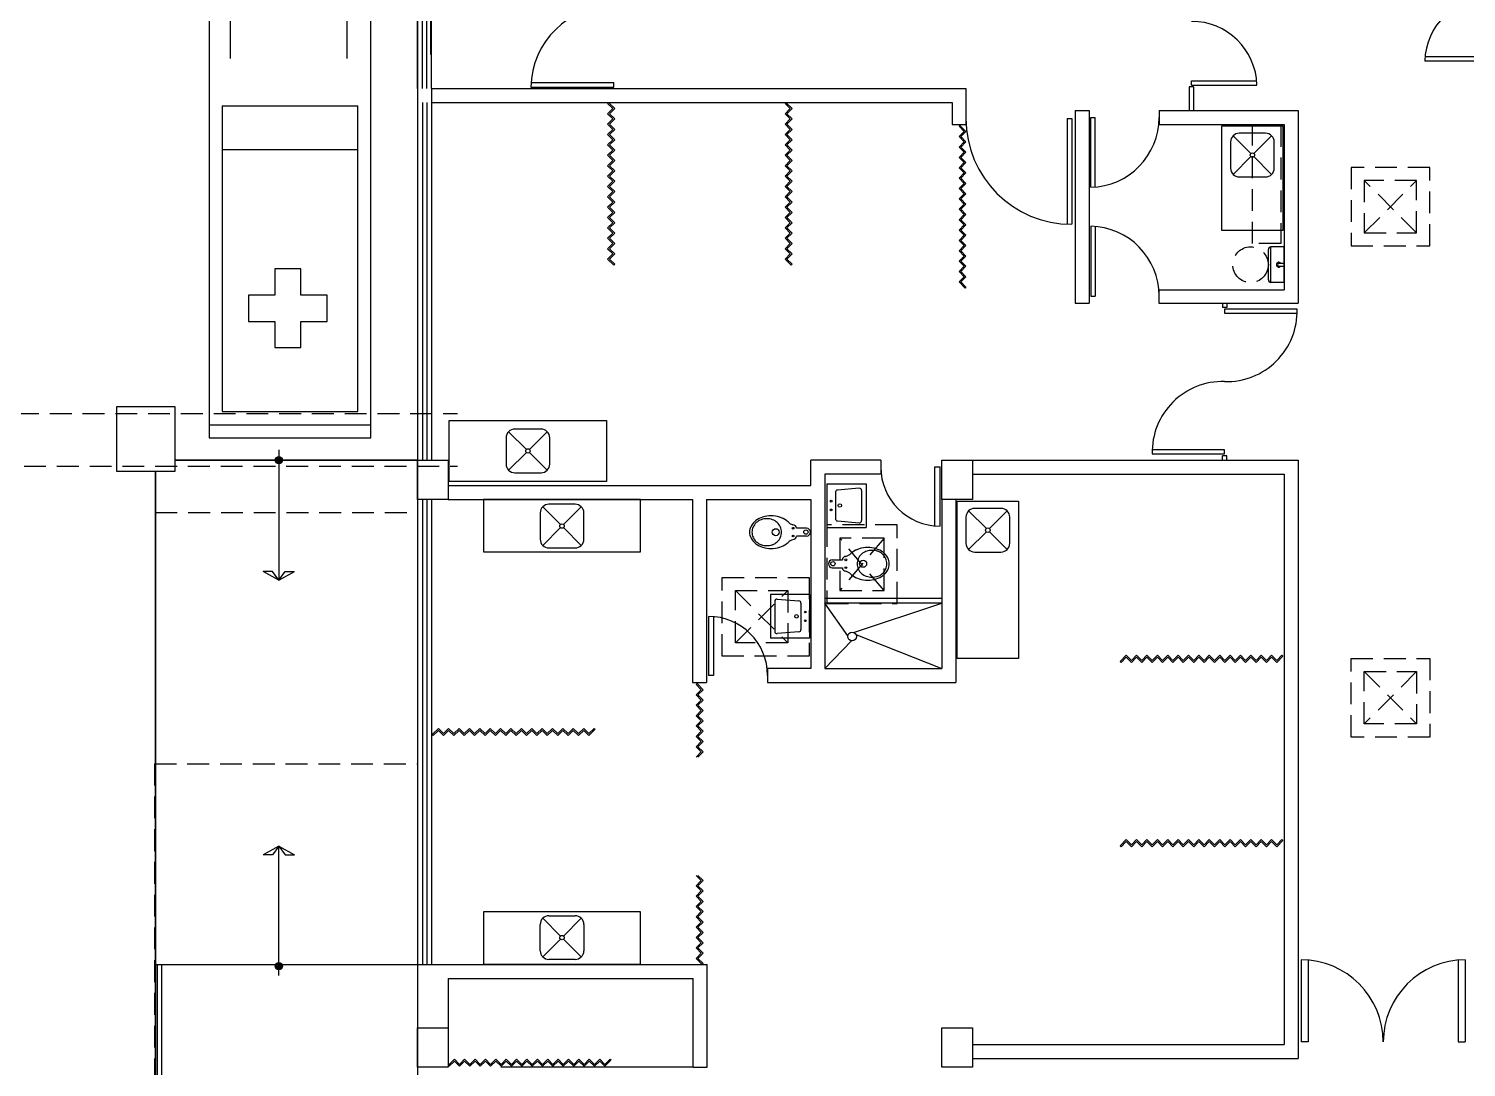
# Model space of a CAD drawing. Extents: x 0 to 130, y 0 to 88.
# Drawn here: x 44.34 to 60.79, y 23.34 to 35.23 of the extents above; entities that cross this region are included whole.
import ezdxf

# ---------------------------------------------------------------- set-up
doc = ezdxf.new("R2010")
doc.units = 0
doc.header["$MEASUREMENT"] = 0
doc.linetypes.add('HIDDEN', pattern=[0.375, 0.25, -0.125])
doc.layers.get('0').update_dxf_attribs({"color": 2, "linetype": 'CONTINUOUS'})
for name, color, linetype in [('COL', 6, 'CONTINUOUS'), ('DOOR', 2, 'CONTINUOUS'), ('DOORS', 7, 'CONTINUOUS'), ('OEX', 15, 'CONTINUOUS'), ('PISOS', 15, 'CONTINUOUS'), ('PROY', 1, 'HIDDEN'), ('PUER', 2, 'CONTINUOUS'), ('PUERTAS', 2, 'CONTINUOUS'), ('SANITARIOS', 1, 'CONTINUOUS'), ('WALLS', 5, 'CONTINUOUS')]:
    doc.layers.add(name, color=color, linetype=linetype)

msp = doc.modelspace()

# ---------------------------------------------------------------- hatches: boundary and pattern name
h = msp.add_hatch(color=253)
edge = h.paths.add_edge_path()
edge.add_arc((47.203, 30.293), 0.0412, 0, 360)
h = msp.add_hatch(color=253)
edge = h.paths.add_edge_path()
edge.add_arc((47.203, 24.5), 0.0412, 0, 360)

# ---------------------------------------------------------------- linework, layer by layer
at = {"color": 253}
for p, q in [((46.405, 35.95), (46.405, 30.55)), ((48.255, 30.55), (48.255, 35.95)), ((46.646, 35.85), (46.646, 34.892)), ((47.984, 34.892), (47.984, 35.85)), ((46.555, 34.35), (46.555, 30.85)), ((46.555, 34.35), (48.105, 34.35)), ((48.105, 30.85), (48.105, 34.35)), ((46.555, 33.85), (48.105, 33.85)), ((47.156, 32.483), (47.156, 32.183)), ((47.456, 32.483), (47.156, 32.483)), ((47.456, 32.183), (47.456, 32.483)), ((46.856, 32.183), (46.856, 31.883)), ((47.156, 32.183), (46.856, 32.183)), ((47.756, 32.183), (47.456, 32.183)), ((47.756, 31.883), (47.756, 32.183)), ((46.856, 31.883), (47.156, 31.883)), ((47.156, 31.883), (47.156, 31.583)), ((47.456, 31.883), (47.756, 31.883)), ((47.456, 31.583), (47.456, 31.883)), ((47.156, 31.583), (47.456, 31.583)), ((46.555, 30.85), (48.105, 30.85)), ((46.405, 30.7), (48.255, 30.7)), ((46.405, 30.55), (48.255, 30.55)), ((47.204, 30.411), (47.203, 28.921)), ((47.13, 29.019), (47.024, 29.019)), ((47.203, 28.921), (47.024, 29.019)), ((47.203, 28.921), (47.13, 29.019)), ((47.203, 28.921), (47.382, 29.019)), ((47.203, 28.921), (47.276, 29.019)), ((47.276, 29.019), (47.382, 29.019)), ((47.203, 25.873), (47.024, 25.775)), ((47.203, 25.873), (47.13, 25.775)), ((47.203, 25.873), (47.382, 25.775)), ((47.203, 24.393), (47.203, 25.873)), ((47.203, 25.873), (47.276, 25.775)), ((47.13, 25.775), (47.024, 25.775)), ((47.276, 25.775), (47.382, 25.775)), ((48.791, 23.368), (48.791, 21.348))]:
    msp.add_line(p, q, dxfattribs=at)
at = {"color": 253, "linetype": 'HIDDEN'}
for p, q in [((60.373, 33.646), (59.473, 33.646)), ((59.473, 33.646), (59.473, 32.746)), ((60.373, 32.746), (60.373, 33.646)), ((59.623, 32.896), (60.223, 33.496)), ((60.223, 32.896), (59.623, 33.496)), ((60.223, 33.496), (59.623, 33.496)), ((59.623, 33.496), (59.623, 32.896)), ((60.223, 32.896), (60.223, 33.496)), ((59.473, 32.746), (60.373, 32.746)), ((59.623, 32.896), (60.223, 32.896)), ((54.278, 29.552), (53.473, 29.552)), ((53.473, 29.552), (53.473, 28.652)), ((54.278, 28.652), (54.278, 29.552)), ((54.128, 28.802), (53.623, 29.402)), ((54.128, 29.402), (53.623, 28.802)), ((54.128, 29.402), (53.623, 29.402)), ((53.623, 29.402), (53.623, 28.802)), ((54.128, 28.802), (54.128, 29.402)), ((52.277, 28.051), (52.277, 28.951)), ((52.277, 28.951), (53.272, 28.951)), ((52.427, 28.201), (53.027, 28.801)), ((52.427, 28.801), (53.027, 28.201)), ((52.427, 28.201), (52.427, 28.801)), ((52.427, 28.801), (53.027, 28.801)), ((53.027, 28.801), (53.027, 28.201)), ((53.272, 28.951), (53.272, 28.051)), ((53.623, 28.802), (54.128, 28.802)), ((53.473, 28.652), (54.278, 28.652)), ((53.027, 28.201), (52.427, 28.201)), ((53.272, 28.051), (52.277, 28.051)), ((59.473, 28.023), (60.373, 28.023)), ((59.473, 27.123), (59.473, 28.023)), ((60.373, 28.023), (60.373, 27.123)), ((60.223, 27.873), (59.623, 27.273)), ((59.623, 27.873), (60.223, 27.273)), ((59.623, 27.873), (60.223, 27.873)), ((59.623, 27.273), (59.623, 27.873)), ((60.223, 27.873), (60.223, 27.273)), ((60.223, 27.273), (59.623, 27.273)), ((60.373, 27.123), (59.473, 27.123))]:
    msp.add_line(p, q, dxfattribs=at)
at = {"color": 253}
for centre in [(47.203, 30.293), (47.203, 24.5)]:
    msp.add_circle(centre, 0.0412, dxfattribs=at)
at = {"layer": 'COL', "color": 253}
for p, q in [((48.791, 29.843), (48.791, 30.293)), ((48.791, 30.293), (49.141, 30.293)), ((49.141, 30.293), (49.141, 29.843)), ((54.791, 29.843), (54.791, 30.293)), ((54.791, 30.293), (55.141, 30.293)), ((55.141, 30.293), (55.141, 29.843)), ((49.141, 29.843), (48.791, 29.843)), ((55.141, 29.843), (54.791, 29.843)), ((48.791, 23.343), (48.791, 23.793)), ((48.791, 23.793), (49.141, 23.793)), ((49.141, 23.793), (49.141, 23.343)), ((54.791, 23.343), (54.791, 23.793)), ((54.791, 23.793), (55.141, 23.793)), ((55.141, 23.793), (55.141, 23.343)), ((49.141, 23.343), (48.791, 23.343)), ((55.141, 23.343), (54.791, 23.343))]:
    msp.add_line(p, q, dxfattribs=at)
at = {"layer": 'DOOR', "color": 253}
for p, q in [((48.791, 34.548), (48.791, 36.343)), ((48.791, 36.343), (48.791, 30.293)), ((48.846, 34.548), (48.846, 36.343)), ((48.896, 34.548), (48.896, 36.343)), ((48.951, 34.548), (48.951, 36.343)), ((61.066, 34.913), (60.319, 34.913)), ((61.066, 34.863), (60.316, 34.863)), ((50.086, 34.566), (51.036, 34.566)), ((50.088, 34.616), (51.036, 34.616)), ((51.036, 34.566), (51.036, 34.616)), ((57.621, 34.568), (57.621, 34.298)), ((57.671, 34.568), (57.621, 34.568)), ((57.646, 34.638), (58.392, 34.638)), ((57.646, 34.588), (57.646, 34.638)), ((57.646, 34.588), (58.395, 34.588)), ((57.671, 34.568), (57.671, 34.298)), ((48.791, 34.388), (48.791, 30.293)), ((48.846, 34.388), (48.846, 30.293)), ((48.896, 34.388), (48.896, 30.293)), ((48.951, 34.388), (48.951, 30.293)), ((50.965, 34.378), (50.976, 34.389)), ((51.046, 34.319), (50.976, 34.389)), ((52.995, 34.378), (53.006, 34.389)), ((53.076, 34.319), (53.006, 34.389)), ((51.024, 34.319), (50.965, 34.378)), ((51.024, 34.319), (50.965, 34.259)), ((51.024, 34.2), (50.965, 34.259)), ((51.046, 34.319), (50.986, 34.259)), ((51.046, 34.2), (50.986, 34.259)), ((53.054, 34.319), (52.995, 34.378)), ((53.054, 34.319), (52.995, 34.259)), ((53.054, 34.2), (52.995, 34.259)), ((53.076, 34.319), (53.016, 34.259)), ((53.076, 34.2), (53.016, 34.259)), ((56.493, 33.419), (56.493, 34.218)), ((56.493, 34.218), (56.543, 34.218)), ((56.543, 33.421), (56.543, 34.218)), ((51.024, 34.2), (50.965, 34.14)), ((51.024, 34.081), (50.965, 34.14)), ((51.024, 34.081), (50.965, 34.022)), ((51.046, 34.2), (50.986, 34.14)), ((51.046, 34.081), (50.986, 34.14)), ((51.046, 34.081), (50.986, 34.022)), ((53.054, 34.2), (52.995, 34.14)), ((53.054, 34.081), (52.995, 34.14)), ((53.054, 34.081), (52.995, 34.022)), ((53.076, 34.2), (53.016, 34.14)), ((53.076, 34.081), (53.016, 34.14)), ((53.076, 34.081), (53.016, 34.022)), ((54.986, 34.116), (54.996, 34.127)), ((55.045, 34.057), (54.986, 34.116)), ((55.045, 34.057), (54.986, 33.998)), ((55.066, 34.057), (54.996, 34.127)), ((55.066, 34.057), (55.007, 33.998)), ((56.224, 34.204), (56.224, 32.995)), ((56.224, 34.204), (56.276, 34.204)), ((56.276, 34.204), (56.276, 32.994)), ((51.024, 33.962), (50.965, 34.022)), ((51.024, 33.962), (50.965, 33.903)), ((51.024, 33.843), (50.965, 33.903)), ((51.046, 33.962), (50.986, 34.022)), ((51.046, 33.962), (50.986, 33.903)), ((51.046, 33.843), (50.986, 33.903)), ((53.054, 33.962), (52.995, 34.022)), ((53.054, 33.962), (52.995, 33.903)), ((53.054, 33.843), (52.995, 33.903)), ((53.076, 33.962), (53.016, 34.022)), ((53.076, 33.962), (53.016, 33.903)), ((53.076, 33.843), (53.016, 33.903)), ((55.045, 33.938), (54.986, 33.998)), ((55.045, 33.938), (54.986, 33.879)), ((55.066, 33.938), (55.007, 33.998)), ((55.066, 33.938), (55.007, 33.879)), ((51.024, 33.843), (50.965, 33.784)), ((51.024, 33.725), (50.965, 33.784)), ((51.024, 33.725), (50.965, 33.665)), ((51.046, 33.843), (50.986, 33.784)), ((51.046, 33.725), (50.986, 33.784)), ((51.046, 33.725), (50.986, 33.665)), ((53.054, 33.843), (52.995, 33.784)), ((53.054, 33.725), (52.995, 33.784)), ((53.054, 33.725), (52.995, 33.665)), ((53.076, 33.843), (53.016, 33.784)), ((53.076, 33.725), (53.016, 33.784)), ((53.076, 33.725), (53.016, 33.665)), ((55.045, 33.819), (54.986, 33.879)), ((55.045, 33.819), (54.986, 33.76)), ((55.045, 33.701), (54.986, 33.76)), ((55.066, 33.819), (55.007, 33.879)), ((55.066, 33.819), (55.007, 33.76)), ((55.066, 33.701), (55.007, 33.76)), ((51.024, 33.606), (50.965, 33.665)), ((51.024, 33.606), (50.965, 33.546)), ((51.046, 33.606), (50.986, 33.665)), ((51.046, 33.606), (50.986, 33.546)), ((53.054, 33.606), (52.995, 33.665)), ((53.054, 33.606), (52.995, 33.546)), ((53.076, 33.606), (53.016, 33.665)), ((53.076, 33.606), (53.016, 33.546)), ((55.045, 33.701), (54.986, 33.641)), ((55.045, 33.582), (54.986, 33.641)), ((55.045, 33.582), (54.986, 33.522)), ((55.066, 33.701), (55.007, 33.641)), ((55.066, 33.582), (55.007, 33.641)), ((55.066, 33.582), (55.007, 33.522)), ((51.024, 33.487), (50.965, 33.546)), ((51.024, 33.487), (50.965, 33.428)), ((51.024, 33.368), (50.965, 33.428)), ((51.046, 33.487), (50.986, 33.546)), ((51.046, 33.487), (50.986, 33.428)), ((51.046, 33.368), (50.986, 33.428)), ((53.054, 33.487), (52.995, 33.546)), ((53.054, 33.487), (52.995, 33.428)), ((53.054, 33.368), (52.995, 33.428)), ((53.076, 33.487), (53.016, 33.546)), ((53.076, 33.487), (53.016, 33.428)), ((53.076, 33.368), (53.016, 33.428)), ((55.045, 33.463), (54.986, 33.522)), ((55.045, 33.463), (54.986, 33.404)), ((55.045, 33.344), (54.986, 33.404)), ((55.066, 33.463), (55.007, 33.522)), ((55.066, 33.463), (55.007, 33.404)), ((55.066, 33.344), (55.007, 33.404)), ((51.024, 33.368), (50.965, 33.309)), ((51.024, 33.249), (50.965, 33.309)), ((51.024, 33.249), (50.965, 33.19)), ((51.046, 33.368), (50.986, 33.309)), ((51.046, 33.249), (50.986, 33.309)), ((51.046, 33.249), (50.986, 33.19)), ((53.054, 33.368), (52.995, 33.309)), ((53.054, 33.249), (52.995, 33.309)), ((53.054, 33.249), (52.995, 33.19)), ((53.076, 33.368), (53.016, 33.309)), ((53.076, 33.249), (53.016, 33.309)), ((53.076, 33.249), (53.016, 33.19)), ((55.045, 33.344), (54.986, 33.285)), ((55.045, 33.225), (54.986, 33.285)), ((55.066, 33.344), (55.007, 33.285)), ((55.066, 33.225), (55.007, 33.285)), ((51.024, 33.131), (50.965, 33.19)), ((51.024, 33.131), (50.965, 33.071)), ((51.024, 33.012), (50.965, 33.071)), ((51.046, 33.131), (50.986, 33.19)), ((51.046, 33.131), (50.986, 33.071)), ((51.046, 33.012), (50.986, 33.071)), ((53.054, 33.131), (52.995, 33.19)), ((53.054, 33.131), (52.995, 33.071)), ((53.054, 33.012), (52.995, 33.071)), ((53.076, 33.131), (53.016, 33.19)), ((53.076, 33.131), (53.016, 33.071)), ((53.076, 33.012), (53.016, 33.071)), ((55.045, 33.225), (54.986, 33.166)), ((55.045, 33.107), (54.986, 33.166)), ((55.045, 33.107), (54.986, 33.047)), ((55.066, 33.225), (55.007, 33.166)), ((55.066, 33.107), (55.007, 33.166)), ((55.066, 33.107), (55.007, 33.047)), ((51.024, 33.012), (50.965, 32.952)), ((51.024, 32.893), (50.965, 32.952)), ((51.046, 33.012), (50.986, 32.952)), ((51.046, 32.893), (50.986, 32.952)), ((53.054, 33.012), (52.995, 32.952)), ((53.054, 32.893), (52.995, 32.952)), ((53.076, 33.012), (53.016, 32.952)), ((53.076, 32.893), (53.016, 32.952)), ((55.045, 32.988), (54.986, 33.047)), ((55.045, 32.988), (54.986, 32.928)), ((55.045, 32.869), (54.986, 32.928)), ((55.066, 32.988), (55.007, 33.047)), ((55.066, 32.988), (55.007, 32.928)), ((55.066, 32.869), (55.007, 32.928)), ((56.493, 32.973), (56.493, 32.173)), ((56.543, 32.971), (56.543, 32.173)), ((51.024, 32.893), (50.965, 32.834)), ((51.024, 32.774), (50.965, 32.834)), ((51.024, 32.774), (50.965, 32.715)), ((51.046, 32.893), (50.986, 32.834)), ((51.046, 32.774), (50.986, 32.834)), ((51.046, 32.774), (50.986, 32.715)), ((53.054, 32.893), (52.995, 32.834)), ((53.054, 32.774), (52.995, 32.834)), ((53.054, 32.774), (52.995, 32.715)), ((53.076, 32.893), (53.016, 32.834)), ((53.076, 32.774), (53.016, 32.834)), ((53.076, 32.774), (53.016, 32.715)), ((55.045, 32.869), (54.986, 32.81)), ((55.045, 32.75), (54.986, 32.81)), ((55.045, 32.75), (54.986, 32.691)), ((55.066, 32.869), (55.007, 32.81)), ((55.066, 32.75), (55.007, 32.81)), ((55.066, 32.75), (55.007, 32.691)), ((51.024, 32.655), (50.965, 32.715)), ((51.024, 32.655), (50.965, 32.596)), ((51.035, 32.526), (50.965, 32.596)), ((51.046, 32.655), (50.986, 32.715)), ((51.046, 32.655), (50.986, 32.596)), ((51.046, 32.537), (50.986, 32.596)), ((53.054, 32.655), (52.995, 32.715)), ((53.054, 32.655), (52.995, 32.596)), ((53.065, 32.526), (52.995, 32.596)), ((53.076, 32.655), (53.016, 32.715)), ((53.076, 32.655), (53.016, 32.596)), ((53.076, 32.537), (53.016, 32.596)), ((55.045, 32.631), (54.986, 32.691)), ((55.045, 32.631), (54.986, 32.572)), ((55.045, 32.513), (54.986, 32.572)), ((55.066, 32.631), (55.007, 32.691)), ((55.066, 32.631), (55.007, 32.572)), ((55.066, 32.513), (55.007, 32.572)), ((51.046, 32.537), (51.035, 32.526)), ((53.076, 32.537), (53.065, 32.526)), ((55.045, 32.513), (54.986, 32.453)), ((55.045, 32.394), (54.986, 32.453)), ((55.066, 32.513), (55.007, 32.453)), ((55.066, 32.394), (55.007, 32.453)), ((55.045, 32.394), (54.986, 32.334)), ((55.056, 32.264), (54.986, 32.334)), ((55.066, 32.394), (55.007, 32.334)), ((55.066, 32.275), (55.007, 32.334)), ((55.066, 32.275), (55.056, 32.264)), ((56.493, 32.173), (56.543, 32.173)), ((58.001, 32.093), (58.001, 32.043)), ((58.051, 32.093), (58.051, 32.043)), ((58.051, 32.043), (58.001, 32.043)), ((48.791, 30.293), (46.013, 30.293)), ((48.791, 30.293), (46.013, 30.293)), ((46.013, 30.293), (48.791, 30.293)), ((48.791, 30.293), (48.791, 19.822)), ((58.001, 30.293), (58.001, 30.343)), ((58.051, 30.343), (58.001, 30.343)), ((58.051, 30.293), (58.051, 30.343)), ((45.791, 21.215), (45.791, 30.165)), ((45.791, 19.822), (45.791, 30.165)), ((45.791, 30.165), (45.791, 19.822)), ((48.791, 29.843), (48.791, 24.518)), ((48.846, 29.843), (48.846, 24.518)), ((48.896, 29.843), (48.896, 24.518)), ((48.951, 29.843), (48.951, 24.518)), ((56.9, 28.059), (56.83, 27.989)), ((56.84, 27.978), (56.83, 27.989)), ((56.9, 28.038), (56.84, 27.978)), ((56.9, 28.059), (56.959, 28)), ((56.9, 28.038), (56.959, 27.978)), ((57.019, 28.059), (56.959, 28)), ((57.019, 28.038), (56.959, 27.978)), ((57.019, 28.059), (57.078, 28)), ((57.019, 28.038), (57.078, 27.978)), ((57.137, 28.059), (57.078, 28)), ((57.137, 28.038), (57.078, 27.978)), ((57.137, 28.059), (57.197, 28)), ((57.137, 28.038), (57.197, 27.978)), ((57.256, 28.059), (57.197, 28)), ((57.256, 28.038), (57.197, 27.978)), ((57.256, 28.059), (57.316, 28)), ((57.256, 28.038), (57.316, 27.978)), ((57.375, 28.059), (57.316, 28)), ((57.375, 28.038), (57.316, 27.978)), ((57.375, 28.059), (57.434, 28)), ((57.375, 28.038), (57.434, 27.978)), ((57.494, 28.059), (57.434, 28)), ((57.494, 28.038), (57.434, 27.978)), ((57.494, 28.059), (57.553, 28)), ((57.494, 28.038), (57.553, 27.978)), ((57.613, 28.059), (57.553, 28)), ((57.613, 28.038), (57.553, 27.978)), ((57.613, 28.059), (57.672, 28)), ((57.613, 28.038), (57.672, 27.978)), ((57.731, 28.059), (57.672, 28)), ((57.731, 28.038), (57.672, 27.978)), ((57.731, 28.059), (57.791, 28)), ((57.731, 28.038), (57.791, 27.978)), ((57.85, 28.059), (57.791, 28)), ((57.85, 28.038), (57.791, 27.978)), ((57.85, 28.059), (57.91, 28)), ((57.85, 28.038), (57.91, 27.978)), ((57.969, 28.059), (57.91, 28)), ((57.969, 28.038), (57.91, 27.978)), ((57.969, 28.059), (58.028, 28)), ((57.969, 28.038), (58.028, 27.978)), ((58.088, 28.059), (58.028, 28)), ((58.088, 28.038), (58.028, 27.978)), ((58.088, 28.059), (58.147, 28)), ((58.088, 28.038), (58.147, 27.978)), ((58.207, 28.059), (58.147, 28)), ((58.207, 28.038), (58.147, 27.978)), ((58.207, 28.059), (58.266, 28)), ((58.207, 28.038), (58.266, 27.978)), ((58.325, 28.059), (58.266, 28)), ((58.325, 28.038), (58.266, 27.978)), ((58.325, 28.059), (58.385, 28)), ((58.325, 28.038), (58.385, 27.978)), ((58.444, 28.059), (58.385, 28)), ((58.444, 28.038), (58.385, 27.978)), ((58.444, 28.059), (58.504, 28)), ((58.444, 28.038), (58.504, 27.978)), ((58.563, 28.059), (58.504, 28)), ((58.563, 28.038), (58.504, 27.978)), ((58.563, 28.059), (58.622, 28)), ((58.563, 28.038), (58.622, 27.978)), ((58.682, 28.059), (58.622, 28)), ((58.692, 28.048), (58.622, 27.978)), ((58.682, 28.059), (58.692, 28.048)), ((51.977, 27.725), (51.988, 27.735)), ((52.037, 27.665), (51.977, 27.725)), ((52.037, 27.665), (51.977, 27.606)), ((52.058, 27.665), (51.988, 27.735)), ((52.058, 27.665), (51.999, 27.606)), ((52.037, 27.547), (51.977, 27.606)), ((52.037, 27.547), (51.977, 27.487)), ((52.037, 27.428), (51.977, 27.487)), ((52.058, 27.547), (51.999, 27.606)), ((52.058, 27.547), (51.999, 27.487)), ((52.058, 27.428), (51.999, 27.487)), ((52.037, 27.428), (51.977, 27.368)), ((52.037, 27.309), (51.977, 27.368)), ((52.037, 27.309), (51.977, 27.25)), ((52.058, 27.428), (51.999, 27.368)), ((52.058, 27.309), (51.999, 27.368)), ((52.058, 27.309), (51.999, 27.25)), ((48.958, 27.152), (49.028, 27.222)), ((48.968, 27.141), (48.958, 27.152)), ((48.968, 27.141), (49.028, 27.2)), ((49.087, 27.162), (49.028, 27.222)), ((49.087, 27.141), (49.028, 27.2)), ((49.087, 27.162), (49.146, 27.222)), ((49.087, 27.141), (49.146, 27.2)), ((49.206, 27.162), (49.146, 27.222)), ((49.206, 27.141), (49.146, 27.2)), ((49.206, 27.162), (49.265, 27.222)), ((49.206, 27.141), (49.265, 27.2)), ((49.325, 27.162), (49.265, 27.222)), ((49.325, 27.141), (49.265, 27.2)), ((49.325, 27.162), (49.384, 27.222)), ((49.325, 27.141), (49.384, 27.2)), ((49.443, 27.162), (49.384, 27.222)), ((49.443, 27.141), (49.384, 27.2)), ((49.443, 27.162), (49.503, 27.222)), ((49.443, 27.141), (49.503, 27.2)), ((49.562, 27.162), (49.503, 27.222)), ((49.562, 27.141), (49.503, 27.2)), ((49.562, 27.162), (49.622, 27.222)), ((49.562, 27.141), (49.622, 27.2)), ((49.681, 27.162), (49.622, 27.222)), ((49.681, 27.141), (49.622, 27.2)), ((49.681, 27.162), (49.74, 27.222)), ((49.681, 27.141), (49.74, 27.2)), ((49.8, 27.162), (49.74, 27.222)), ((49.8, 27.141), (49.74, 27.2)), ((49.8, 27.162), (49.859, 27.222)), ((49.8, 27.141), (49.859, 27.2)), ((49.919, 27.162), (49.859, 27.222)), ((49.919, 27.141), (49.859, 27.2)), ((49.919, 27.162), (49.978, 27.222)), ((49.919, 27.141), (49.978, 27.2)), ((50.037, 27.162), (49.978, 27.222)), ((50.037, 27.141), (49.978, 27.2)), ((50.037, 27.162), (50.097, 27.222)), ((50.037, 27.141), (50.097, 27.2)), ((50.156, 27.162), (50.097, 27.222)), ((50.156, 27.141), (50.097, 27.2)), ((50.156, 27.162), (50.216, 27.222)), ((50.156, 27.141), (50.216, 27.2)), ((50.275, 27.162), (50.216, 27.222)), ((50.275, 27.141), (50.216, 27.2)), ((50.275, 27.162), (50.334, 27.222)), ((50.275, 27.141), (50.334, 27.2)), ((50.394, 27.162), (50.334, 27.222)), ((50.394, 27.141), (50.334, 27.2)), ((50.394, 27.162), (50.453, 27.222)), ((50.394, 27.141), (50.453, 27.2)), ((50.513, 27.162), (50.453, 27.222)), ((50.513, 27.141), (50.453, 27.2)), ((50.513, 27.162), (50.572, 27.222)), ((50.513, 27.141), (50.572, 27.2)), ((50.631, 27.162), (50.572, 27.222)), ((50.631, 27.141), (50.572, 27.2)), ((50.631, 27.162), (50.691, 27.222)), ((50.631, 27.141), (50.691, 27.2)), ((50.75, 27.162), (50.691, 27.222)), ((50.75, 27.141), (50.691, 27.2)), ((50.75, 27.162), (50.81, 27.222)), ((50.75, 27.141), (50.82, 27.211)), ((50.81, 27.222), (50.82, 27.211)), ((52.037, 27.19), (51.977, 27.25)), ((52.037, 27.19), (51.977, 27.131)), ((52.058, 27.19), (51.999, 27.25)), ((52.058, 27.19), (51.999, 27.131)), ((52.037, 27.071), (51.977, 27.131)), ((52.037, 27.071), (51.977, 27.012)), ((52.037, 26.953), (51.977, 27.012)), ((52.058, 27.071), (51.999, 27.131)), ((52.058, 27.071), (51.999, 27.012)), ((52.058, 26.953), (51.999, 27.012)), ((52.037, 26.953), (51.977, 26.893)), ((52.058, 26.953), (51.999, 26.893)), ((56.9, 25.949), (56.83, 25.879)), ((56.84, 25.868), (56.83, 25.879)), ((56.9, 25.928), (56.84, 25.868)), ((56.9, 25.949), (56.959, 25.89)), ((56.9, 25.928), (56.959, 25.868)), ((57.019, 25.949), (56.959, 25.89)), ((57.019, 25.928), (56.959, 25.868)), ((57.019, 25.949), (57.078, 25.89)), ((57.019, 25.928), (57.078, 25.868)), ((57.137, 25.949), (57.078, 25.89)), ((57.137, 25.928), (57.078, 25.868)), ((57.137, 25.949), (57.197, 25.89)), ((57.137, 25.928), (57.197, 25.868)), ((57.256, 25.949), (57.197, 25.89)), ((57.256, 25.928), (57.197, 25.868)), ((57.256, 25.949), (57.316, 25.89)), ((57.256, 25.928), (57.316, 25.868)), ((57.375, 25.949), (57.316, 25.89)), ((57.375, 25.928), (57.316, 25.868)), ((57.375, 25.949), (57.434, 25.89)), ((57.375, 25.928), (57.434, 25.868)), ((57.494, 25.949), (57.434, 25.89)), ((57.494, 25.928), (57.434, 25.868)), ((57.494, 25.949), (57.553, 25.89)), ((57.494, 25.928), (57.553, 25.868)), ((57.613, 25.949), (57.553, 25.89)), ((57.613, 25.928), (57.553, 25.868)), ((57.613, 25.949), (57.672, 25.89)), ((57.613, 25.928), (57.672, 25.868)), ((57.731, 25.949), (57.672, 25.89)), ((57.731, 25.928), (57.672, 25.868)), ((57.731, 25.949), (57.791, 25.89)), ((57.731, 25.928), (57.791, 25.868)), ((57.85, 25.949), (57.791, 25.89)), ((57.85, 25.928), (57.791, 25.868)), ((57.85, 25.949), (57.91, 25.89)), ((57.85, 25.928), (57.91, 25.868)), ((57.969, 25.949), (57.91, 25.89)), ((57.969, 25.928), (57.91, 25.868)), ((57.969, 25.949), (58.028, 25.89)), ((57.969, 25.928), (58.028, 25.868)), ((58.088, 25.949), (58.028, 25.89)), ((58.088, 25.928), (58.028, 25.868)), ((58.088, 25.949), (58.147, 25.89)), ((58.088, 25.928), (58.147, 25.868)), ((58.207, 25.949), (58.147, 25.89)), ((58.207, 25.928), (58.147, 25.868)), ((58.207, 25.949), (58.266, 25.89)), ((58.207, 25.928), (58.266, 25.868)), ((58.325, 25.949), (58.266, 25.89)), ((58.325, 25.928), (58.266, 25.868)), ((58.325, 25.949), (58.385, 25.89)), ((58.325, 25.928), (58.385, 25.868)), ((58.444, 25.949), (58.385, 25.89)), ((58.444, 25.928), (58.385, 25.868)), ((58.444, 25.949), (58.504, 25.89)), ((58.444, 25.928), (58.504, 25.868)), ((58.563, 25.949), (58.504, 25.89)), ((58.563, 25.928), (58.504, 25.868)), ((58.563, 25.949), (58.622, 25.89)), ((58.563, 25.928), (58.622, 25.868)), ((58.682, 25.949), (58.622, 25.89)), ((58.692, 25.938), (58.622, 25.868)), ((58.682, 25.949), (58.692, 25.938)), ((52.037, 25.48), (51.977, 25.539)), ((52.058, 25.48), (51.999, 25.539)), ((52.037, 25.48), (51.977, 25.421)), ((52.037, 25.361), (51.977, 25.421)), ((52.037, 25.361), (51.977, 25.302)), ((52.058, 25.48), (51.999, 25.421)), ((52.058, 25.361), (51.999, 25.421)), ((52.058, 25.361), (51.999, 25.302)), ((52.037, 25.242), (51.977, 25.302)), ((52.037, 25.242), (51.977, 25.183)), ((52.037, 25.124), (51.977, 25.183)), ((52.058, 25.242), (51.999, 25.302)), ((52.058, 25.242), (51.999, 25.183)), ((52.058, 25.124), (51.999, 25.183)), ((52.037, 25.124), (51.977, 25.064)), ((52.037, 25.005), (51.977, 25.064)), ((52.037, 25.005), (51.977, 24.945)), ((52.058, 25.124), (51.999, 25.064)), ((52.058, 25.005), (51.999, 25.064)), ((52.058, 25.005), (51.999, 24.945)), ((52.037, 24.886), (51.977, 24.945)), ((52.037, 24.886), (51.977, 24.827)), ((52.058, 24.886), (51.999, 24.945)), ((52.058, 24.886), (51.999, 24.827)), ((52.037, 24.767), (51.977, 24.827)), ((52.037, 24.767), (51.977, 24.708)), ((52.037, 24.648), (51.977, 24.708)), ((52.058, 24.767), (51.999, 24.827)), ((52.058, 24.767), (51.999, 24.708)), ((52.058, 24.648), (51.999, 24.708)), ((45.791, 24.518), (48.791, 24.518)), ((52.037, 24.648), (51.977, 24.589)), ((52.047, 24.519), (51.977, 24.589)), ((52.058, 24.648), (51.999, 24.589)), ((52.058, 24.53), (51.999, 24.589)), ((52.058, 24.53), (52.047, 24.519)), ((49.141, 23.364), (49.211, 23.434)), ((49.151, 23.354), (49.141, 23.364)), ((49.151, 23.354), (49.211, 23.413)), ((49.27, 23.375), (49.211, 23.434)), ((49.27, 23.354), (49.211, 23.413)), ((49.27, 23.375), (49.329, 23.434)), ((49.27, 23.354), (49.329, 23.413)), ((49.389, 23.375), (49.329, 23.434)), ((49.389, 23.354), (49.329, 23.413)), ((49.389, 23.375), (49.448, 23.434)), ((49.389, 23.354), (49.448, 23.413)), ((49.508, 23.375), (49.448, 23.434)), ((49.508, 23.354), (49.448, 23.413)), ((49.508, 23.375), (49.567, 23.434)), ((49.508, 23.354), (49.567, 23.413)), ((49.626, 23.375), (49.567, 23.434)), ((49.626, 23.354), (49.567, 23.413)), ((49.626, 23.375), (49.686, 23.434)), ((49.626, 23.354), (49.686, 23.413)), ((49.745, 23.375), (49.686, 23.434)), ((49.745, 23.354), (49.686, 23.413)), ((49.745, 23.375), (49.805, 23.434)), ((49.745, 23.354), (49.805, 23.413)), ((49.864, 23.375), (49.805, 23.434)), ((49.864, 23.354), (49.805, 23.413)), ((49.864, 23.375), (49.923, 23.434)), ((49.864, 23.354), (49.923, 23.413)), ((49.983, 23.375), (49.923, 23.434)), ((49.983, 23.354), (49.923, 23.413)), ((49.983, 23.375), (50.042, 23.434)), ((49.983, 23.354), (50.042, 23.413)), ((50.102, 23.375), (50.042, 23.434)), ((50.102, 23.354), (50.042, 23.413)), ((50.102, 23.375), (50.161, 23.434)), ((50.102, 23.354), (50.161, 23.413)), ((50.22, 23.375), (50.161, 23.434)), ((50.22, 23.354), (50.161, 23.413)), ((50.22, 23.375), (50.28, 23.434)), ((50.22, 23.354), (50.28, 23.413)), ((50.339, 23.375), (50.28, 23.434)), ((50.339, 23.354), (50.28, 23.413)), ((50.339, 23.375), (50.399, 23.434)), ((50.339, 23.354), (50.399, 23.413)), ((50.458, 23.375), (50.399, 23.434)), ((50.458, 23.354), (50.399, 23.413)), ((50.458, 23.375), (50.517, 23.434)), ((50.458, 23.354), (50.517, 23.413)), ((50.577, 23.375), (50.517, 23.434)), ((50.577, 23.354), (50.517, 23.413)), ((50.577, 23.375), (50.636, 23.434)), ((50.577, 23.354), (50.636, 23.413)), ((50.696, 23.375), (50.636, 23.434)), ((50.696, 23.354), (50.636, 23.413)), ((50.696, 23.375), (50.755, 23.434)), ((50.696, 23.354), (50.755, 23.413)), ((50.814, 23.375), (50.755, 23.434)), ((50.814, 23.354), (50.755, 23.413)), ((50.814, 23.375), (50.874, 23.434)), ((50.814, 23.354), (50.874, 23.413)), ((50.933, 23.375), (50.874, 23.434)), ((50.933, 23.354), (50.874, 23.413)), ((50.933, 23.375), (50.993, 23.434)), ((50.933, 23.354), (51.003, 23.424)), ((50.993, 23.434), (51.003, 23.424))]:
    msp.add_line(p, q, dxfattribs=at)
for centre, radius, start, end in [((61.066, 34.843), 0.75, 90, 178.4719), ((51.036, 34.548), 0.95, 90, 178.9403), ((57.646, 34.568), 0.75, 1.5281, 90), ((56.476, 34.218), 0.8, 271.2585, 360), ((56.276, 34.204), 1.21, 180, 270), ((56.476, 32.173), 0.8, 0, 88.7415)]:
    msp.add_arc(centre, radius, start, end, dxfattribs=at)
at = {"layer": 'DOORS', "color": 253, "linetype": 'HIDDEN'}
for p, q in [((35.582, 30.826), (49.246, 30.826)), ((35.663, 30.226), (49.246, 30.226))]:
    msp.add_line(p, q, dxfattribs=at)
at = {"layer": 'OEX', "color": 253}
for p, q in [((48.943, 34.938), (48.943, 36.838)), ((45.348, 30.909), (46.013, 30.909)), ((45.348, 30.165), (45.348, 30.909)), ((46.013, 30.909), (46.013, 30.165)), ((46.013, 30.165), (45.348, 30.165))]:
    msp.add_line(p, q, dxfattribs=at)
at = {"layer": 'PISOS', "color": 253}
msp.add_line((51.943, 23.343), (49.743, 23.343), dxfattribs=at)
at = {"layer": 'PROY', "color": 253}
for p, q in [((45.791, 29.693), (48.791, 29.693)), ((45.78, 26.818), (45.78, 19.822)), ((45.78, 26.818), (48.791, 26.818))]:
    msp.add_line(p, q, dxfattribs=at)
at = {"layer": 'PROY', "color": 253, "linetype": 'Continuous'}
for p, q in [((45.811, 24.518), (45.811, 21.24)), ((45.861, 24.518), (45.861, 21.29))]:
    msp.add_line(p, q, dxfattribs=at)
at = {"layer": 'PUER', "color": 253}
for p, q in [((54.711, 29.542), (54.711, 30.218)), ((54.711, 30.218), (54.769, 30.218)), ((54.769, 29.54), (54.769, 30.218)), ((52.119, 28.505), (52.119, 27.828)), ((52.177, 28.503), (52.177, 27.828)), ((52.177, 27.828), (52.119, 27.828)), ((58.901, 24.573), (58.901, 23.633)), ((58.982, 24.569), (58.982, 23.633)), ((60.699, 24.569), (60.699, 23.633)), ((60.78, 24.573), (60.78, 23.633)), ((58.982, 23.633), (58.901, 23.633)), ((60.699, 23.633), (60.78, 23.633))]:
    msp.add_line(p, q, dxfattribs=at)
for centre, radius, start, end in [((54.769, 30.218), 0.679, 180, 270), ((52.119, 27.828), 0.677, 0, 90), ((58.901, 23.633), 0.939, 0, 90), ((60.78, 23.633), 0.939, 90, 180)]:
    msp.add_arc(centre, radius, start, end, dxfattribs=at)
at = {"layer": 'PUERTAS', "color": 253}
for p, q in [((58.855, 32.022), (58.026, 32.022)), ((58.026, 32.022), (58.026, 31.976)), ((58.026, 31.976), (58.855, 31.976)), ((58.855, 31.976), (58.855, 32.022)), ((58.026, 30.411), (57.197, 30.411)), ((57.197, 30.411), (57.197, 30.365)), ((57.197, 30.365), (58.026, 30.365)), ((58.026, 30.365), (58.026, 30.411))]:
    msp.add_line(p, q, dxfattribs=at)
for centre, start, end in [((58.049, 31.999), 268.3634, 1.6366), ((58.003, 30.388), 88.3634, 181.6366)]:
    msp.add_arc(centre, 0.806, start, end, dxfattribs=at)
at = {"layer": 'SANITARIOS', "color": 253}
for p, q in [((57.993, 34.122), (58.693, 34.122)), ((57.993, 32.922), (57.993, 34.122)), ((58.693, 34.122), (58.693, 32.922)), ((58.093, 33.937), (58.093, 33.637)), ((58.122, 34.008), (58.325, 33.805)), ((58.493, 34.037), (58.193, 34.037)), ((58.563, 34.008), (58.36, 33.805)), ((58.593, 33.637), (58.593, 33.937)), ((58.325, 33.769), (58.122, 33.566)), ((58.36, 33.769), (58.563, 33.566)), ((58.193, 33.537), (58.493, 33.537)), ((58.693, 32.922), (57.993, 32.922)), ((58.556, 32.328), (58.556, 32.736)), ((58.706, 32.736), (58.556, 32.736)), ((58.706, 32.328), (58.706, 32.736)), ((58.526, 32.358), (58.526, 32.706)), ((58.646, 32.549), (58.706, 32.549)), ((58.646, 32.516), (58.706, 32.516)), ((58.706, 32.328), (58.556, 32.328)), ((49.153, 30.049), (49.153, 30.749)), ((49.153, 30.749), (50.953, 30.749)), ((49.832, 30.619), (50.035, 30.416)), ((50.203, 30.649), (49.903, 30.649)), ((50.273, 30.619), (50.07, 30.416)), ((50.953, 30.749), (50.953, 30.049)), ((49.803, 30.549), (49.803, 30.249)), ((50.303, 30.249), (50.303, 30.549)), ((50.035, 30.381), (49.832, 30.178)), ((50.07, 30.381), (50.273, 30.178)), ((49.903, 30.149), (50.203, 30.149)), ((50.953, 30.049), (49.153, 30.049)), ((53.472, 30.024), (53.472, 29.524)), ((53.472, 30.024), (53.922, 30.024)), ((53.845, 29.972), (53.595, 29.951)), ((53.872, 29.947), (53.872, 29.601)), ((53.922, 30.024), (53.922, 29.524)), ((51.343, 29.843), (49.543, 29.843)), ((49.543, 29.843), (49.543, 29.243)), ((50.593, 29.789), (50.293, 29.789)), ((51.343, 29.243), (51.343, 29.843)), ((53.572, 29.926), (53.572, 29.622)), ((54.966, 29.824), (55.666, 29.824)), ((54.966, 28.024), (54.966, 29.824)), ((55.666, 29.824), (55.666, 28.024)), ((50.193, 29.689), (50.193, 29.389)), ((50.222, 29.759), (50.425, 29.556)), ((50.664, 29.759), (50.461, 29.556)), ((50.693, 29.389), (50.693, 29.689)), ((55.066, 29.642), (55.066, 29.342)), ((55.299, 29.51), (55.096, 29.713)), ((55.466, 29.742), (55.166, 29.742)), ((55.537, 29.713), (55.334, 29.51)), ((55.566, 29.342), (55.566, 29.642)), ((50.425, 29.521), (50.222, 29.318)), ((50.461, 29.521), (50.664, 29.318)), ((53.241, 29.514), (53.126, 29.514)), ((53.472, 29.524), (53.922, 29.524)), ((53.595, 29.597), (53.845, 29.576)), ((55.299, 29.474), (55.096, 29.271)), ((55.537, 29.271), (55.334, 29.474)), ((50.293, 29.289), (50.593, 29.289)), ((53.241, 29.424), (53.126, 29.424)), ((49.543, 29.243), (51.343, 29.243)), ((53.536, 29.152), (53.651, 29.152)), ((55.166, 29.242), (55.466, 29.242)), ((53.536, 29.062), (53.651, 29.062)), ((53.277, 28.755), (52.827, 28.755)), ((52.827, 28.755), (52.827, 28.255)), ((52.877, 28.678), (52.877, 28.332)), ((52.904, 28.703), (53.154, 28.682)), ((53.177, 28.657), (53.177, 28.353)), ((53.277, 28.755), (53.277, 28.255)), ((54.791, 28.708), (53.451, 28.708)), ((54.791, 28.658), (53.451, 28.658)), ((53.712, 28.281), (53.451, 28.658)), ((53.778, 28.321), (54.791, 28.658)), ((53.154, 28.328), (52.904, 28.308)), ((53.806, 28.297), (54.791, 27.908)), ((53.277, 28.255), (52.827, 28.255)), ((53.755, 28.225), (53.451, 27.908)), ((55.666, 28.024), (54.966, 28.024)), ((51.343, 25.123), (49.543, 25.123)), ((49.543, 25.123), (49.543, 24.523)), ((50.425, 24.845), (50.222, 25.048)), ((50.293, 25.077), (50.593, 25.077)), ((50.461, 24.845), (50.664, 25.048)), ((51.343, 24.523), (51.343, 25.123)), ((50.193, 24.677), (50.193, 24.977)), ((50.693, 24.977), (50.693, 24.677)), ((50.222, 24.607), (50.425, 24.81)), ((50.664, 24.607), (50.461, 24.81)), ((49.543, 24.523), (51.343, 24.523)), ((50.593, 24.577), (50.293, 24.577))]:
    msp.add_line(p, q, dxfattribs=at)
at = {"layer": 'SANITARIOS', "color": 253, "linetype": 'HIDDEN'}
for p, q in [((58.343, 34.133), (58.668, 34.133)), ((58.343, 32.773), (58.343, 34.133)), ((58.668, 34.133), (58.668, 32.773)), ((58.668, 32.773), (58.343, 32.773))]:
    msp.add_line(p, q, dxfattribs=at)
at = {"layer": 'SANITARIOS', "color": 253}
for centre, radius in [((58.343, 33.787), 0.025), ((50.053, 30.399), 0.025), ((53.522, 29.824), 0.01), ((53.622, 29.774), 0.02), ((53.522, 29.724), 0.01), ((50.443, 29.539), 0.025), ((52.889, 29.469), 0.04), ((52.876, 29.469), 0.000426), ((53.087, 29.514), 0.01), ((53.234, 29.47), 0.025), ((55.316, 29.492), 0.025), ((53.087, 29.425), 0.01), ((53.543, 29.108), 0.025), ((53.691, 29.152), 0.01), ((53.889, 29.107), 0.04), ((53.691, 29.063), 0.01), ((53.902, 29.107), 0.000426), ((53.127, 28.505), 0.02), ((53.227, 28.555), 0.01), ((53.227, 28.455), 0.01), ((53.762, 28.274), 0.05), ((50.443, 24.827), 0.025)]:
    msp.add_circle(centre, radius, dxfattribs=at)
at = {"layer": 'SANITARIOS', "color": 253, "linetype": 'HIDDEN'}
msp.add_circle((58.322, 32.532), 0.204, dxfattribs=at)
at = {"layer": 'SANITARIOS', "color": 253}
for centre, radius, start, end in [((58.193, 33.937), 0.1, 90, 180), ((58.493, 33.937), 0.1, 0, 90), ((58.193, 33.637), 0.1, 180, 270), ((58.493, 33.637), 0.1, 270, 0), ((58.556, 32.706), 0.03, 90, 180), ((58.646, 32.532), 0.0282, 35.1026, 324.8974), ((58.646, 32.532), 0.0162, 90, 270), ((58.556, 32.358), 0.03, 180, 270), ((49.903, 30.549), 0.1, 90, 180), ((50.203, 30.549), 0.1, 0, 90), ((49.903, 30.249), 0.1, 180, 270), ((50.203, 30.249), 0.1, 270, 0), ((53.597, 29.926), 0.025, 94.7636, 180), ((53.847, 29.947), 0.025, 0, 94.7636), ((50.293, 29.689), 0.1, 90, 180), ((50.593, 29.689), 0.1, 0, 90), ((52.815, 29.399), 0.254, 107.4451, 127.186), ((52.781, 29.453), 0.17, 110.6538, 132.3032), ((52.786, 29.437), 0.186, 90, 110.6538), ((52.836, 29.332), 0.325, 90, 107.4451), ((52.786, 29.437), 0.186, 69.3462, 90), ((52.836, 29.332), 0.325, 72.5549, 90), ((52.836, 29.332), 0.325, 72.5549, 90), ((52.792, 29.453), 0.17, 47.6968, 69.3462), ((52.858, 29.399), 0.254, 52.814, 72.5549), ((52.858, 29.399), 0.254, 63.4734, 72.5549), ((53.597, 29.622), 0.025, 180, 265.2364), ((55.166, 29.642), 0.1, 90, 180), ((55.466, 29.642), 0.1, 0, 90), ((52.733, 29.469), 0.144, 151.3662, 180), ((52.733, 29.469), 0.144, 180, 208.6338), ((52.783, 29.442), 0.201, 127.186, 151.3662), ((52.758, 29.469), 0.141, 155.5267, 180), ((52.758, 29.469), 0.141, 180, 204.4733), ((52.772, 29.462), 0.157, 132.3032, 155.5267), ((52.801, 29.462), 0.157, 24.4733, 47.6968), ((52.815, 29.469), 0.141, 0, 24.4733), ((52.815, 29.469), 0.141, 335.5267, 0), ((52.89, 29.442), 0.201, 45.8323, 52.814), ((53.117, 29.676), 0.126, 225.8644, 255.7356), ((52.89, 29.442), 0.201, 44.8569, 45.4245), ((53.086, 29.514), 0.04, 360, 90), ((53.086, 29.514), 0.04, 0, 90), ((53.241, 29.469), 0.045, 270, 90), ((53.847, 29.601), 0.025, 265.2364, 360), ((50.293, 29.389), 0.1, 180, 270), ((50.593, 29.389), 0.1, 270, 0), ((52.783, 29.496), 0.201, 208.6338, 232.814), ((52.772, 29.475), 0.157, 204.4733, 227.6968), ((52.815, 29.539), 0.254, 232.814, 252.5549), ((52.781, 29.485), 0.17, 227.6968, 249.3462), ((52.786, 29.501), 0.186, 249.3462, 270), ((52.836, 29.606), 0.325, 252.5549, 270), ((52.786, 29.501), 0.186, 270, 290.6538), ((52.836, 29.606), 0.325, 270, 287.4451), ((52.792, 29.485), 0.17, 290.6538, 312.3032), ((52.801, 29.475), 0.157, 312.3032, 335.5267), ((52.858, 29.539), 0.254, 287.4451, 307.186), ((52.89, 29.496), 0.201, 307.186, 314.1356), ((53.117, 29.261), 0.126, 104.2644, 134.1356), ((53.086, 29.424), 0.04, 270, 0), ((53.941, 28.97), 0.325, 90, 107.4451), ((53.941, 28.97), 0.325, 90, 107.4451), ((53.941, 28.97), 0.325, 72.5549, 90), ((55.166, 29.342), 0.1, 180, 270), ((55.466, 29.342), 0.1, 270, 0), ((53.536, 29.107), 0.045, 90, 270), ((53.691, 29.152), 0.04, 90, 180), ((53.691, 29.152), 0.04, 90, 180), ((53.66, 29.314), 0.126, 284.2644, 314.1356), ((53.887, 29.08), 0.201, 134.5755, 135.1431), ((53.887, 29.08), 0.201, 127.186, 134.1677), ((53.92, 29.037), 0.254, 107.4451, 127.186), ((53.92, 29.037), 0.254, 107.4451, 116.5266), ((53.962, 29.107), 0.141, 155.5267, 180), ((53.976, 29.1), 0.157, 132.3032, 155.5267), ((53.985, 29.091), 0.17, 110.6538, 132.3032), ((53.991, 29.075), 0.186, 90, 110.6538), ((53.991, 29.075), 0.186, 69.3462, 90), ((53.962, 29.037), 0.254, 52.814, 72.5549), ((53.997, 29.091), 0.17, 47.6968, 69.3462), ((54.006, 29.1), 0.157, 24.4733, 47.6968), ((53.995, 29.08), 0.201, 28.6338, 52.814), ((54.02, 29.107), 0.141, 360, 24.4733), ((54.044, 29.107), 0.144, 360, 28.6338), ((53.691, 29.062), 0.04, 180, 270), ((53.66, 28.899), 0.126, 45.8644, 75.7356), ((53.887, 29.134), 0.201, 225.8644, 232.814), ((53.92, 29.177), 0.254, 232.814, 252.5549), ((53.962, 29.107), 0.141, 180, 204.4733), ((53.976, 29.113), 0.157, 204.4733, 227.6968), ((53.985, 29.123), 0.17, 227.6968, 249.3462), ((53.991, 29.139), 0.186, 249.3462, 270), ((53.991, 29.139), 0.186, 270, 290.6538), ((53.962, 29.177), 0.254, 287.4451, 307.186), ((53.997, 29.123), 0.17, 290.6538, 312.3032), ((54.006, 29.113), 0.157, 312.3032, 335.5267), ((53.995, 29.134), 0.201, 307.186, 331.3662), ((54.02, 29.107), 0.141, 335.5267, 360), ((54.044, 29.107), 0.144, 331.3662, 360), ((53.941, 29.244), 0.325, 252.5549, 270), ((53.941, 29.244), 0.325, 270, 287.4451), ((52.902, 28.678), 0.025, 85.2364, 180), ((53.152, 28.657), 0.025, 0, 85.2364), ((52.902, 28.332), 0.025, 180, 274.7636), ((53.152, 28.353), 0.025, 274.7636, 0), ((50.293, 24.977), 0.1, 90, 180), ((50.593, 24.977), 0.1, 0, 90), ((50.293, 24.677), 0.1, 180, 270), ((50.593, 24.677), 0.1, 270, 0)]:
    msp.add_arc(centre, radius, start, end, dxfattribs=at)
at = {"layer": 'WALLS', "color": 253}
for p, q in [((48.951, 34.548), (55.066, 34.548)), ((48.951, 34.548), (48.951, 34.388)), ((48.951, 34.548), (48.951, 34.548)), ((55.066, 34.548), (55.066, 34.138)), ((48.951, 34.388), (54.906, 34.388)), ((54.906, 34.388), (54.906, 34.138)), ((56.316, 34.298), (56.316, 32.093)), ((56.316, 34.298), (56.476, 34.298)), ((56.476, 34.298), (56.476, 32.093)), ((57.276, 34.298), (58.866, 34.298)), ((57.276, 34.298), (57.276, 34.138)), ((58.866, 34.298), (58.866, 32.093)), ((54.906, 34.138), (55.066, 34.138)), ((57.276, 34.138), (58.706, 34.138)), ((58.706, 34.138), (58.706, 32.243)), ((57.271, 32.243), (58.706, 32.243)), ((57.271, 32.243), (57.271, 32.093)), ((56.316, 32.093), (56.476, 32.093)), ((57.271, 32.093), (58.866, 32.093)), ((53.291, 30.003), (53.291, 30.293)), ((54.091, 30.293), (53.291, 30.293)), ((54.091, 30.293), (54.091, 30.133)), ((55.141, 30.293), (58.866, 30.293)), ((58.866, 30.293), (58.866, 23.443)), ((53.451, 30.133), (53.451, 27.908)), ((54.091, 30.133), (53.451, 30.133)), ((55.141, 30.133), (58.706, 30.133)), ((58.706, 30.133), (58.706, 23.603)), ((49.141, 30.003), (53.291, 30.003)), ((49.141, 29.843), (51.936, 29.843)), ((51.936, 29.843), (51.936, 27.748)), ((52.096, 29.843), (52.096, 27.748)), ((52.096, 29.843), (53.291, 29.843)), ((53.291, 29.843), (53.291, 27.908)), ((54.791, 29.843), (54.791, 27.908)), ((54.951, 29.843), (54.951, 27.748)), ((52.796, 27.908), (52.796, 27.748)), ((53.291, 27.908), (52.796, 27.908)), ((53.451, 27.908), (54.791, 27.908)), ((51.936, 27.748), (52.096, 27.748)), ((52.796, 27.748), (54.951, 27.748)), ((48.791, 24.518), (52.103, 24.518)), ((48.791, 24.518), (48.791, 23.793)), ((52.103, 23.343), (52.103, 24.518)), ((49.141, 24.358), (51.943, 24.358)), ((49.141, 24.358), (49.141, 23.793)), ((51.943, 23.343), (51.943, 24.358)), ((55.141, 23.603), (58.706, 23.603)), ((55.141, 23.443), (58.866, 23.443)), ((51.943, 23.343), (52.103, 23.343))]:
    msp.add_line(p, q, dxfattribs=at)

doc.saveas('drawing.dxf')
